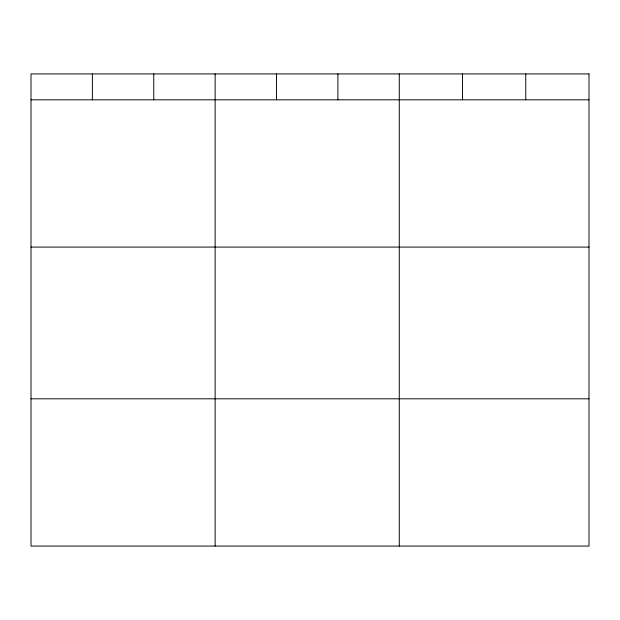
<?xml version="1.0" encoding="UTF-8"?>
<svg xmlns="http://www.w3.org/2000/svg" width="620" height="620" viewBox="0 0 620 620"><rect width="100%" height="100%" fill="white"/><g stroke="black" fill="none" stroke-linecap="round" stroke-linejoin="round"><path stroke-width="0.93" d="M31 99.812L589 99.812M31 247.078L589 247.078M31 398.807L589 398.807M525.76 73.935L525.76 99.812M462.52 73.935L462.52 99.812M399.28 73.935L399.28 546.065M337.9 73.935L337.9 99.812M276.52 73.935L276.52 99.812M215.14 73.935L215.14 546.065M153.76 73.935L153.76 99.812M92.38 73.935L92.38 99.812M589 73.935L31 73.935L31 546.065L589 546.065L589 73.935"/></g></svg>
